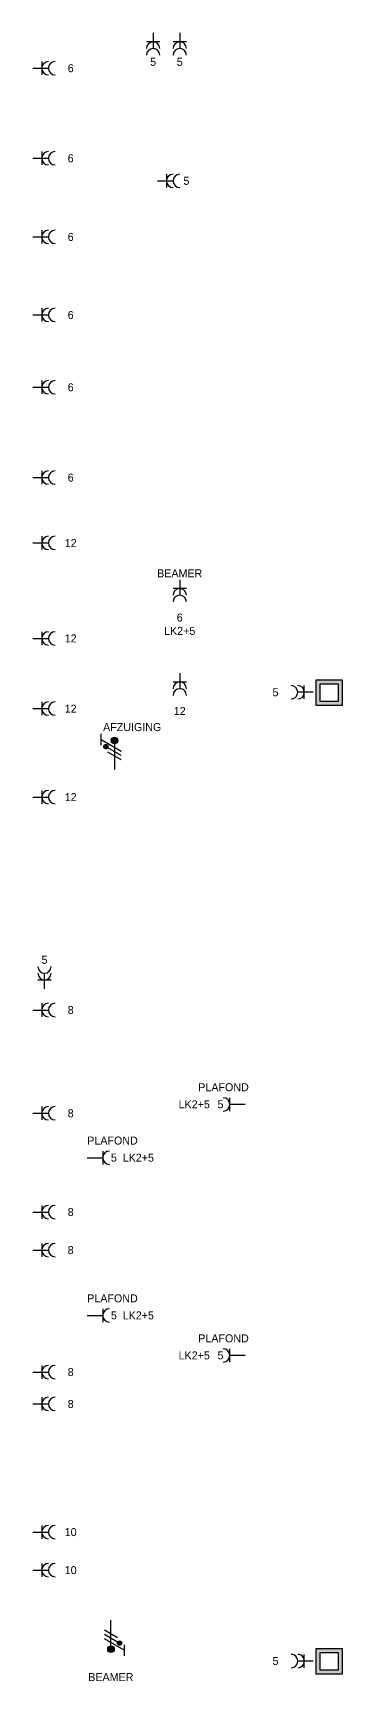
# Model space of a CAD drawing. Header units: millimetres. Extents: x -5310 to 109871, y 0 to 83621.
# Drawn here: x 45377 to 52338, y 42527 to 79600 of the extents above; entities that cross this region are included whole.
import ezdxf
from ezdxf.enums import TextEntityAlignment as Align

# ---------------------------------------------------------------- set-up
doc = ezdxf.new("R2010")
doc.units = ezdxf.units.MM
doc.header["$LTSCALE"] = 100
doc.layers.add('EL6212--', color=3, linetype='Continuous')
doc.layers.add('EL6222--', color=3, linetype='Continuous')
doc.styles.add('buro-018', font='BUROFONT.shx', dxfattribs={"height": 180})
doc.styles.add('STABICAD-018', font='ISOCP.SHX', dxfattribs={"height": 180})

# ---------------------------------------------------------------- blocks, each defined once
blk = doc.blocks.new('111304A')
at = {"color": 0, "linetype": 'Continuous'}
for p, q in [((0, 1), (0, 4.5)), ((-1.5, 3), (1.5, 3))]:
    blk.add_line(p, q, dxfattribs=at)
for centre in [(0, 6), (0, 4.5)]:
    blk.add_arc(centre, 1.5, 180, 0, dxfattribs=at)
at = {"color": 0, "linetype": 'Continuous', "style": 'buro-018'}
for tag, p in [('PANEL', (0, 11.5)), ('CIRCUIT', (0, 8.5)), ('SUBCIRCUIT', (4.5, 8.5))]:
    blk.add_attdef(tag, text='', height=1.8, dxfattribs=at).set_placement(p, align=Align.MIDDLE)
at = {"color": 0, "linetype": 'Continuous', "style": 'buro-018', "flags": 1}
for tag, p in [('POWERCODE', (13, 8.5)), ('ARTICLECODE', (0, 0))]:
    blk.add_attdef(tag, text='', height=1.8, dxfattribs=at).set_placement(p, align=Align.MIDDLE)
blk = doc.blocks.new('E00078')
at = {"color": 0, "linetype": 'Continuous'}
for p, q in [((-3, 6.48), (-3, 8.98)), ((-3, 7.73), (1.5, 5.13)), ((0, 7.5), (0, 1)), ((1.5, 4.13), (-1.5, 5.87)), ((1.5, 3.13), (-1.5, 4.87))]:
    blk.add_line(p, q, dxfattribs=at)
at = {"color": 0}
blk.add_lwpolyline([(-0.38, 7.5, 0.75, 0.75, 1), (0.38, 7.5, 0.75, 0.75, 1)], format="xyseb", close=True, dxfattribs=at)
at = {"color": 0, "linetype": 'Continuous'}
blk.add_lwpolyline([(-2.18, 6.12, 0.5, 0.5, 1), (-1.68, 6.12, 0.5, 0.5, 1)], format="xyseb", close=True, dxfattribs=at)
for centre, radius in [((0, 7.5), 0.75), ((-1.93, 6.12), 0.5)]:
    blk.add_circle(centre, radius, dxfattribs=at)
at = {"color": 0, "linetype": 'Continuous', "style": 'buro-018'}
for tag, p in [('PANEL', (0, 14)), ('CIRCUIT', (0, 11)), ('SUBCIRCUIT', (4.5, 11))]:
    blk.add_attdef(tag, text='', height=1.8, dxfattribs=at).set_placement(p, align=Align.MIDDLE)
at = {"color": 0, "linetype": 'Continuous', "style": 'buro-018', "flags": 1}
for tag, p in [('POWERCODE', (13, 11)), ('ARTICLECODE', (0, 0))]:
    blk.add_attdef(tag, text='', height=1.8, dxfattribs=at).set_placement(p, align=Align.MIDDLE)
blk = doc.blocks.new('111304')
at = {"color": 0, "linetype": 'Continuous'}
for p, q in [((-1.5, 4.5), (1.5, 4.5)), ((0, 1), (0, 4.5))]:
    blk.add_line(p, q, dxfattribs=at)
blk.add_arc((0, 6), 1.5, 180, 0, dxfattribs=at)
at = {"color": 0, "linetype": 'Continuous', "style": 'buro-018'}
for tag, p in [('PANEL', (0, 11.5)), ('CIRCUIT', (0, 8.5)), ('SUBCIRCUIT', (4.5, 8.5))]:
    blk.add_attdef(tag, text='', height=1.8, dxfattribs=at).set_placement(p, align=Align.MIDDLE)
at = {"color": 0, "linetype": 'Continuous', "style": 'buro-018', "flags": 1}
for tag, p in [('POWERCODE', (13, 8.5)), ('ARTICLECODE', (0, 0))]:
    blk.add_attdef(tag, text='', height=1.8, dxfattribs=at).set_placement(p, align=Align.MIDDLE)
blk = doc.blocks.new('E00414')
at = {"color": 0, "linetype": 'Continuous'}
for p, q in [((-2.9, -2.9), (-2.9, 2.9)), ((-2.9, 2.9), (2.9, 2.9)), ((-2, 2), (2, 2)), ((-2, -2), (-2, 2)), ((2, 2), (2, -2)), ((2.9, 2.9), (2.9, -2.9)), ((2.9, -2.9), (-2.9, -2.9)), ((2, -2), (-2, -2))]:
    blk.add_line(p, q, dxfattribs=at)
for points in [[(-2.9, 2.9), (2.9, 2.9), (-2, 2), (2, 2)], [(-2, -2), (-2.9, -2.9), (-2, 2), (-2.9, 2.9)], [(2, 2), (2.9, 2.9), (2, -2), (2.9, -2.9)], [(2, -2), (2.9, -2.9), (-2, -2), (-2.9, -2.9)]]:
    blk.add_solid(points, dxfattribs=at)
at = {"color": 0, "linetype": 'Continuous', "style": 'STABICAD-018'}
for tag, p in [('PANEL', (0, 8)), ('CIRCUIT', (0, 5)), ('SUBCIRCUIT', (4.5, 5)), ('ARTICLECODE', (0, 0))]:
    blk.add_attdef(tag, text='', height=1.8, dxfattribs=at).set_placement(p, align=Align.MIDDLE)
at = {"color": 0, "linetype": 'Continuous', "style": 'STABICAD-018', "flags": 1}
blk.add_attdef('POWERCODE', text='', height=1.8, dxfattribs=at).set_placement((13, 5), align=Align.MIDDLE)

msp = doc.modelspace()

# ---------------------------------------------------------------- block references
at = {"layer": 'EL6222--', "linetype": 'Continuous'}
ref = msp.add_blockref('111304A', (48083, 79700), dxfattribs=dict(at, xscale=100, yscale=100, zscale=100, rotation=180))
ref.add_attrib('CIRCUIT', '5', dxfattribs={"layer": '0', "color": 1, "linetype": 'ByBlock', "height": 180, "style": 'buro-018'}).set_placement((48083, 78950), align=Align.MIDDLE)
ref = msp.add_blockref('111304A', (48683, 79700), dxfattribs=dict(at, xscale=100, yscale=100, zscale=100, rotation=180))
ref.add_attrib('CIRCUIT', '5', dxfattribs={"layer": '0', "color": 1, "linetype": 'ByBlock', "height": 180, "style": 'buro-018'}).set_placement((48683, 78950), align=Align.MIDDLE)
ref = msp.add_blockref('111304A', (45277, 78807), dxfattribs=dict(at, xscale=100, yscale=100, zscale=100, rotation=270))
ref.add_attrib('CIRCUIT', '6', dxfattribs={"layer": '0', "color": 1, "linetype": 'ByBlock', "height": 180, "style": 'buro-018'}).set_placement((46227, 78807), align=Align.MIDDLE)
ref = msp.add_blockref('111304A', (45277, 76780), dxfattribs=dict(at, xscale=100, yscale=100, zscale=100, rotation=270))
ref.add_attrib('CIRCUIT', '6', dxfattribs={"layer": '0', "color": 1, "linetype": 'ByBlock', "height": 180, "style": 'buro-018'}).set_placement((46227, 76780), align=Align.MIDDLE)
ref = msp.add_blockref('111304A', (48083, 76273), dxfattribs=dict(at, xscale=100, yscale=100, zscale=100, rotation=270))
ref.add_attrib('CIRCUIT', '5', dxfattribs={"layer": '0', "color": 1, "linetype": 'ByBlock', "height": 180, "style": 'buro-018'}).set_placement((48833, 76273), align=Align.MIDDLE)
ref = msp.add_blockref('111304A', (45277, 75013), dxfattribs=dict(at, xscale=100, yscale=100, zscale=100, rotation=270))
ref.add_attrib('CIRCUIT', '6', dxfattribs={"layer": '0', "color": 1, "linetype": 'ByBlock', "height": 180, "style": 'buro-018'}).set_placement((46227, 75013), align=Align.MIDDLE)
ref = msp.add_blockref('111304A', (45277, 73257), dxfattribs=dict(at, xscale=100, yscale=100, zscale=100, rotation=270))
ref.add_attrib('CIRCUIT', '6', dxfattribs={"layer": '0', "color": 1, "linetype": 'ByBlock', "height": 180, "style": 'buro-018'}).set_placement((46227, 73257), align=Align.MIDDLE)
ref = msp.add_blockref('111304A', (45277, 71629), dxfattribs=dict(at, xscale=100, yscale=100, zscale=100, rotation=270))
ref.add_attrib('CIRCUIT', '6', dxfattribs={"layer": '0', "color": 1, "linetype": 'ByBlock', "height": 180, "style": 'buro-018'}).set_placement((46227, 71629), align=Align.MIDDLE)
ref = msp.add_blockref('111304A', (45277, 69598), dxfattribs=dict(at, xscale=100, yscale=100, zscale=100, rotation=270.0000833763045))
ref.add_attrib('CIRCUIT', '6', dxfattribs={"layer": '0', "color": 1, "linetype": 'ByBlock', "height": 180, "style": 'buro-018'}).set_placement((46227, 69598), align=Align.MIDDLE)
ref = msp.add_blockref('111304A', (45277, 68127), dxfattribs=dict(at, xscale=100, yscale=100, zscale=100, rotation=270))
ref.add_attrib('CIRCUIT', '12', dxfattribs={"layer": '0', "color": 1, "linetype": 'ByBlock', "height": 180, "style": 'buro-018'}).set_placement((46227, 68127), align=Align.MIDDLE)
ref = msp.add_blockref('111304A', (48682, 67400), dxfattribs=dict(at, xscale=100, yscale=100, zscale=100, rotation=180))
ref.add_attrib('CIRCUIT', '6', dxfattribs={"layer": '0', "color": 1, "linetype": 'ByBlock', "height": 180, "style": 'buro-018'}).set_placement((48682, 66450), align=Align.MIDDLE)
ref.add_attrib('PANEL', 'LK2+5', dxfattribs={"layer": '0', "color": 1, "linetype": 'ByBlock', "height": 180, "style": 'buro-018'}).set_placement((48682, 66150), align=Align.MIDDLE)
ref = msp.add_blockref('111304A', (45277, 65981), dxfattribs=dict(at, xscale=100, yscale=100, zscale=100, rotation=270))
ref.add_attrib('CIRCUIT', '12', dxfattribs={"layer": '0', "color": 1, "linetype": 'ByBlock', "height": 180, "style": 'buro-018'}).set_placement((46227, 65981), align=Align.MIDDLE)
ref = msp.add_blockref('111304A', (48683, 65300), dxfattribs=dict(at, xscale=100, yscale=100, zscale=100, rotation=180))
ref.add_attrib('CIRCUIT', '12', dxfattribs={"layer": '0', "color": 1, "linetype": 'ByBlock', "height": 180, "style": 'buro-018'}).set_placement((48683, 64350), align=Align.MIDDLE)
ref = msp.add_blockref('111304A', (51788, 64768), dxfattribs=dict(at, xscale=100, yscale=100, zscale=100, rotation=90.00008337630443))
ref.add_attrib('CIRCUIT', '5', dxfattribs={"layer": '0', "color": 1, "linetype": 'ByBlock', "height": 180, "style": 'buro-018'}).set_placement((50838, 64768), align=Align.MIDDLE)
at = {"layer": 'EL6222--', "linetype": 'Continuous', "xscale": 100, "yscale": 100, "zscale": 100}
for name, p in [('E00414', (52048, 64760)), ('E00078', (47213, 62934)), ('E00414', (52048, 42970))]:
    msp.add_blockref(name, p, dxfattribs=at)
at = {"layer": 'EL6222--', "linetype": 'Continuous'}
ref = msp.add_blockref('111304A', (45277, 64401), dxfattribs=dict(at, xscale=100, yscale=100, zscale=100, rotation=270.0000833763045))
ref.add_attrib('CIRCUIT', '12', dxfattribs={"layer": '0', "color": 1, "linetype": 'ByBlock', "height": 180, "style": 'buro-018'}).set_placement((46227, 64401), align=Align.MIDDLE)
ref = msp.add_blockref('111304A', (45277, 62412), dxfattribs=dict(at, xscale=100, yscale=100, zscale=100, rotation=270))
ref.add_attrib('CIRCUIT', '12', dxfattribs={"layer": '0', "color": 1, "linetype": 'ByBlock', "height": 180, "style": 'buro-018'}).set_placement((46227, 62412), align=Align.MIDDLE)
ref = msp.add_blockref('111304A', (45638, 58000), dxfattribs=dict(at, xscale=100, yscale=100, zscale=100))
ref.add_attrib('CIRCUIT', '5', dxfattribs={"layer": '0', "color": 1, "linetype": 'ByBlock', "height": 180, "style": 'buro-018'}).set_placement((45638, 58750), align=Align.MIDDLE)
ref = msp.add_blockref('111304A', (45277, 57622), dxfattribs=dict(at, xscale=100, yscale=100, zscale=100, rotation=270))
ref.add_attrib('CIRCUIT', '8', dxfattribs={"layer": '0', "color": 1, "linetype": 'ByBlock', "height": 180, "style": 'buro-018'}).set_placement((46227, 57622), align=Align.MIDDLE)
ref = msp.add_blockref('111304', (50259, 55500), dxfattribs=dict(at, xscale=100, yscale=100, zscale=100, rotation=90.00000000000001))
ref.add_attrib('CIRCUIT', '5', dxfattribs={"layer": '0', "color": 1, "linetype": 'ByBlock', "height": 180, "style": 'buro-018'}).set_placement((49600, 55500), align=Align.MIDDLE)
ref.add_attrib('PANEL', 'LK2+5', dxfattribs={"layer": '0', "color": 1, "linetype": 'ByBlock', "height": 180, "style": 'buro-018'}).set_placement((49009, 55500), align=Align.MIDDLE)
ref = msp.add_blockref('111304A', (45277, 55298), dxfattribs=dict(at, xscale=100, yscale=100, zscale=100, rotation=270))
ref.add_attrib('CIRCUIT', '8', dxfattribs={"layer": '0', "color": 1, "linetype": 'ByBlock', "height": 180, "style": 'buro-018'}).set_placement((46227, 55298), align=Align.MIDDLE)
ref = msp.add_blockref('111304', (46500, 54300), dxfattribs=dict(at, xscale=100, yscale=100, zscale=100, rotation=270))
ref.add_attrib('CIRCUIT', '5', dxfattribs={"layer": '0', "color": 1, "linetype": 'ByBlock', "height": 180, "style": 'buro-018'}).set_placement((47200, 54300), align=Align.MIDDLE)
ref.add_attrib('PANEL', 'LK2+5', dxfattribs={"layer": '0', "color": 1, "linetype": 'ByBlock', "height": 180, "style": 'buro-018'}).set_placement((47750, 54300), align=Align.MIDDLE)
ref = msp.add_blockref('111304A', (45277, 53078), dxfattribs=dict(at, xscale=100, yscale=100, zscale=100, rotation=270))
ref.add_attrib('CIRCUIT', '8', dxfattribs={"layer": '0', "color": 1, "linetype": 'ByBlock', "height": 180, "style": 'buro-018'}).set_placement((46227, 53078), align=Align.MIDDLE)
ref = msp.add_blockref('111304A', (45277, 52222), dxfattribs=dict(at, xscale=100, yscale=100, zscale=100, rotation=270))
ref.add_attrib('CIRCUIT', '8', dxfattribs={"layer": '0', "color": 1, "linetype": 'ByBlock', "height": 180, "style": 'buro-018'}).set_placement((46227, 52222), align=Align.MIDDLE)
ref = msp.add_blockref('111304', (46500, 50752), dxfattribs=dict(at, xscale=100, yscale=100, zscale=100, rotation=270))
ref.add_attrib('CIRCUIT', '5', dxfattribs={"layer": '0', "color": 1, "linetype": 'ByBlock', "height": 180, "style": 'buro-018'}).set_placement((47200, 50752), align=Align.MIDDLE)
ref.add_attrib('PANEL', 'LK2+5', dxfattribs={"layer": '0', "color": 1, "linetype": 'ByBlock', "height": 180, "style": 'buro-018'}).set_placement((47750, 50752), align=Align.MIDDLE)
ref = msp.add_blockref('111304', (50259, 49852), dxfattribs=dict(at, xscale=100, yscale=100, zscale=100, rotation=90.00000000000001))
ref.add_attrib('CIRCUIT', '5', dxfattribs={"layer": '0', "color": 1, "linetype": 'ByBlock', "height": 180, "style": 'buro-018'}).set_placement((49600, 49852), align=Align.MIDDLE)
ref.add_attrib('PANEL', 'LK2+5', dxfattribs={"layer": '0', "color": 1, "linetype": 'ByBlock', "height": 180, "style": 'buro-018'}).set_placement((49009, 49852), align=Align.MIDDLE)
ref = msp.add_blockref('111304A', (45277, 49478), dxfattribs=dict(at, xscale=100, yscale=100, zscale=100, rotation=270))
ref.add_attrib('CIRCUIT', '8', dxfattribs={"layer": '0', "color": 1, "linetype": 'ByBlock', "height": 180, "style": 'buro-018'}).set_placement((46227, 49478), align=Align.MIDDLE)
ref = msp.add_blockref('111304A', (45277, 48760), dxfattribs=dict(at, xscale=100, yscale=100, zscale=100, rotation=270))
ref.add_attrib('CIRCUIT', '8', dxfattribs={"layer": '0', "color": 1, "linetype": 'ByBlock', "height": 180, "style": 'buro-018'}).set_placement((46227, 48760), align=Align.MIDDLE)
ref = msp.add_blockref('111304A', (45277, 45878), dxfattribs=dict(at, xscale=99.99999999999999, yscale=99.99999999999999, zscale=99.99999999999999, rotation=269.999958311817))
ref.add_attrib('CIRCUIT', '10', dxfattribs={"layer": '0', "color": 1, "linetype": 'ByBlock', "height": 180, "style": 'buro-018'}).set_placement((46227, 45878), align=Align.MIDDLE)
ref = msp.add_blockref('111304A', (45277, 45022), dxfattribs=dict(at, xscale=99.99999999999999, yscale=99.99999999999999, zscale=99.99999999999999, rotation=269.999958311817))
ref.add_attrib('CIRCUIT', '10', dxfattribs={"layer": '0', "color": 1, "linetype": 'ByBlock', "height": 180, "style": 'buro-018'}).set_placement((46227, 45022), align=Align.MIDDLE)
ref = msp.add_blockref('E00078', (47135, 43993), dxfattribs=dict(at, xscale=100, yscale=100, zscale=100, rotation=180))
ref.add_attrib('POWERCODE', 'BEAMER', dxfattribs={"layer": '0', "color": 1, "linetype": 'ByBlock', "height": 180, "style": 'buro-018'}).set_placement((47131, 42617), align=Align.MIDDLE)
ref = msp.add_blockref('111304A', (51788, 42977), dxfattribs=dict(at, xscale=100, yscale=100, zscale=100, rotation=90.00008337630442))
ref.add_attrib('CIRCUIT', '5', dxfattribs={"layer": '0', "color": 1, "linetype": 'ByBlock', "height": 180, "style": 'buro-018'}).set_placement((50838, 42977), align=Align.MIDDLE)

# ---------------------------------------------------------------- texts
at = {"layer": 'EL6212--', "color": 1, "style": 'buro-018'}
msp.add_text('BEAMER', height=180, dxfattribs=at).set_placement((48682, 67445), align=Align.MIDDLE_CENTER)
for s, p in [('AFZUIGING', (46957, 63896)), ('PLAFOND', (49100, 55795)), ('PLAFOND', (46600, 54595)), ('PLAFOND', (46600, 51046)), ('PLAFOND', (49100, 50146))]:
    msp.add_text(s, height=180, dxfattribs=at).set_placement(p)

doc.saveas('drawing.dxf')
